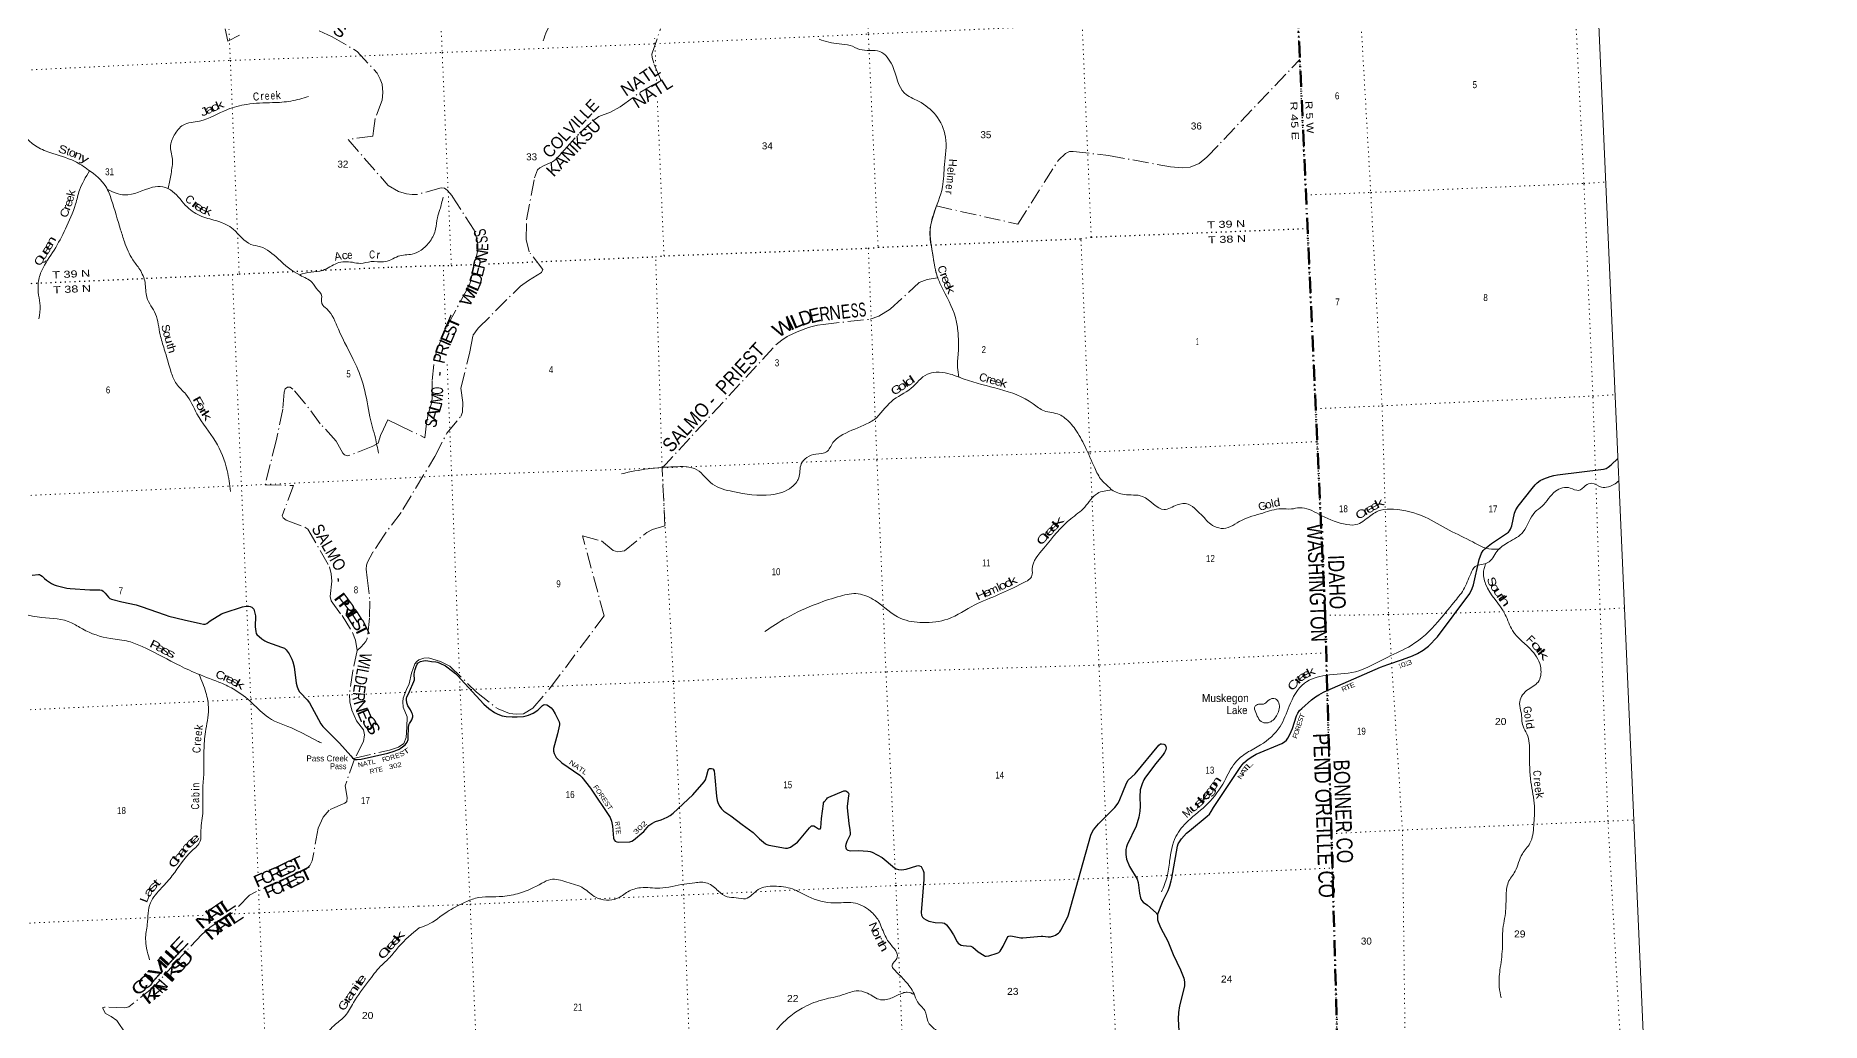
# Model space of a CAD drawing. Header units: feet. Extents: x 727543 to 978287, y 379550 to 572970.
# Drawn here: x 933420 to 978042, y 490295 to 514957 of the extents above; entities that cross this region are included whole.
import ezdxf
from ezdxf.enums import TextEntityAlignment as Align

# ---------------------------------------------------------------- set-up
doc = ezdxf.new("R2010")
doc.units = ezdxf.units.FT
doc.header["$LTSCALE"] = 80
for name, pattern in [('DASH_DOUBLE_DOT', [9.2, 5, -1.2, 0.3, -1.2, 0.3, -1.2]), ('DOT_DASHED', [7.7, 5, -1.2, 0.3, -1.2]), ('DOTTED', [1.5, 0.3, -1.2])]:
    doc.linetypes.add(name, pattern=pattern)
for name, color, linetype, lineweight in [('10', 7, 'DASH_DOUBLE_DOT', 70), ('29', 7, 'Continuous', 25), ('39', 7, 'Continuous', 13), ('4', 7, 'Continuous', 13), ('44', 7, 'DOT_DASHED', 13), ('6', 7, 'DOTTED', 25), ('7', 7, 'DOTTED', 13)]:
    doc.layers.add(name, color=color, linetype=linetype, lineweight=lineweight)
for name, color, linetype in [('12', 7, 'Continuous'), ('30', 7, 'Continuous'), ('41', 7, 'Continuous'), ('43', 7, 'Continuous')]:
    doc.layers.add(name, color=color, linetype=linetype)

msp = doc.modelspace()

# ---------------------------------------------------------------- linework, layer by layer
at = {"layer": '10'}
msp.add_lwpolyline([(964451.09, 526603.76), (964454.26, 526576.86), (965643.63, 500441.07), (966212.63, 480581.29)], dxfattribs=at)
at = {"layer": '29'}
for points in [[(961451.83, 492979.13), (961592.93, 493337.08), (961719.53, 493592.37), (961746.69, 493659.98), (961762.14, 493709.29), (961797.44, 493834.13), (961809.03, 493897.75), (961953.83, 494694.25), (961972.72, 494758.52), (961999.5, 494809.68), (962056.75, 494885.22), (962179.66, 495024.03), (962250.48, 495084.33), (962694.33, 495444.56), (962751.78, 495500.24), (962790.73, 495561.13), (962854.71, 495664.44), (963519.05, 496668.59), (963569.78, 496735.22), (963611.17, 496779.06), (963722.8, 496870.17), (963835.15, 496945.92), (963881.4, 496973.93), (963919.86, 496994.48), (964560.65, 497267.46), (964628.81, 497305.21), (964679.94, 497350.28), (964711.59, 497394.12), (964763.06, 497486.07), (964825.05, 497640.77), (964925.83, 497953.14), (964960.11, 498019.55), (965006.17, 498085.9), (965060.03, 498141.52), (965305.79, 498355.11), (965405.44, 498429.36), (965483.34, 498480.51), (965600.2, 498546.28), (965696.41, 498591.41), (967023.94, 499171.59), (967207.01, 499239.28), (967572.6, 499362.32), (967827.82, 499453.63), (967950.92, 499510.97), (968093.18, 499596.14), (968222.11, 499699.37), (968448.77, 499932.36), (969257.47, 501015.91), (969317.77, 501141.68), (969346.98, 501234.25), (969495.24, 501863.17), (969551.49, 502023.46), (969592.88, 502090.45), (969631.3, 502128.55), (969801.54, 502263.81), (970224.46, 502548.15), (970252.64, 502580.06), (970276.99, 502619.03), (970308.69, 502703.85), (970375.6, 503020.83), (970406.02, 503101.34), (970464.9, 503199.04), (970815.91, 503642.2), (970888.05, 503733.44), (970941.62, 503783.38), (971019.52, 503836.97), (971107.09, 503882.14), (971262.98, 503939.27), (971360.36, 503962.41), (971447.13, 503980.46), (972595.53, 504125.19), (972662.85, 504141.44), (972716.41, 504173.11), (972794.31, 504229.13), (972957.83, 504389.18)], [(933329.98, 501476.09), (933488.2, 501488.69), (933515.2, 501486.23), (933539.53, 501476.16), (933583.93, 501449.39), (933641.21, 501391.43), (933690.7, 501346.23), (933816.95, 501263.22), (933882.17, 501233.25), (933933.71, 501213.6), (934196.36, 501147.28), (934278.76, 501136.03), (934769.55, 501102.68), (935024.8, 501105.53), (935074.03, 501096.35), (935108.26, 501071.14), (935159.12, 501025.08), (935235.9, 500921.31), (935274.56, 500892.52), (935314.45, 500874.65), (935571.7, 500807.32), (935933.03, 500730.64), (936056.98, 500690.43), (936653.08, 500478.45), (936744.28, 500449.73), (937126.69, 500359.78), (937534.67, 500260.6), (937610.76, 500248.32), (937658.38, 500251.43), (937694.22, 500267.97), (937780.4, 500334.76)], [(937780.4, 500334.76), (938062.69, 500502.9), (938128.69, 500533.24), (938587.71, 500678.15), (938676.64, 500693.98), (938744.81, 500697.8), (938779.17, 500692.89), (938820.9, 500675.69), (938847.42, 500650.23), (938872.45, 500619.2), (938912.71, 500453.25), (938908.14, 500178.99), (938917.86, 500064.11), (938932.59, 500012.53), (938948.94, 499991.14), (939067.59, 499877.44), (939143.97, 499829.42), (939214.87, 499793.93), (939564.37, 499676.45), (939638.3, 499644.1), (939680.03, 499604.8), (939749.76, 499502.26), (939822.4, 499373.92), (939844.49, 499307.61), (939879.82, 499180.83), (939928.32, 498771.6), (939951.28, 498683.74), (939970.91, 498637.07), (940007.73, 498560.93), (940033.45, 498529.82), (940204.82, 498353.07), (940258.11, 498278.47), (940546.06, 497753.67), (940598.07, 497686.54), (941010.14, 497271.88), (941298.87, 496954.61), (941340.59, 496905.48), (941372.51, 496880.92), (941404.42, 496863.73), (941453.51, 496863.73), (941556.6, 496873.55), (942221.81, 497025.84), (942381.67, 497072.53), (942465.12, 497104.46), (942509.31, 497124.11), (942528.64, 497136.36), (942590.01, 497178.12), (942651.37, 497232.15), (942700.47, 497296.01), (942725.79, 497360.6), (942729.92, 497418.82), (942737.29, 497659.53), (942744.65, 497728.3), (942760.01, 497767), (942796.2, 497811.89)], [(942763.98, 498567.16), (942873.42, 498814.16), (942883.76, 498854.36), (942878.62, 498999.21), (942882.01, 499051.18), (942900.42, 499112.59), (942925.55, 499191.11), (942950.74, 499250.13), (942965.47, 499269.78), (942981.43, 499282.06), (943039.11, 499312.77), (943107.84, 499333.64), (943172.17, 499336.97), (943219.53, 499333.64), (943310.45, 499317.05)], [(943310.45, 499317.05), (943422.66, 499304.17), (943459.48, 499295.57), (943517.16, 499273.47), (943657.08, 499204.7), (943695.61, 499180.8), (943911.15, 499010.65), (943951.03, 498973.82), (944617.95, 498249.26), (944745.13, 498141.16), (944885.04, 498038), (944968.93, 497995.43), (945076.51, 497959.4), (945177.15, 497937.3), (945324.43, 497929.93), (945454.53, 497932.38), (945606.72, 497939.75), (945679.13, 497952.04), (945736.82, 497971.68), (945849.74, 498025.72), (945965.11, 498099.41), (946038.48, 498161.95), (946086.14, 498216.83), (946112.39, 498234.5), (946146.76, 498236.95), (946189.71, 498227.13), (946235.82, 498204.46), (946298.95, 498155.9), (946345.59, 498104.32), (946402.78, 498005.55), (946499, 497802.21), (946511.27, 497760.45), (946509.12, 497728.91), (946457.76, 497504.05)], [(942783.69, 498105.13), (942721.33, 498207.25), (942694.33, 498283.39), (942682.06, 498357.07), (942685.02, 498390.45), (942694.33, 498430.76), (942759.52, 498558.43)], [(942796.2, 497811.89), (942823.1, 497859.89), (942837.83, 497904.1), (942842.74, 497929.89), (942841.05, 497965.3), (942835.38, 498001.12), (942823.1, 498033.06), (942783.69, 498105.13)], [(946457.76, 497504.05), (946457.76, 497504.05), (946362.8, 497142.84), (946360.31, 497075.17), (946375.04, 497016.22), (946411.86, 496944.99), (946430.29, 496918.6), (946567.95, 496782.66), (947014.49, 496473.4), (947069.27, 496421.77), (947280.39, 496144.53), (947771.75, 495414.28), (947811.04, 495318.98), (947830.9, 495195.65), (947859.86, 494894.83), (947874.86, 494852.3), (947901.86, 494825.28), (947941.14, 494808.09), (947991.41, 494800.9), (948263.08, 494806.97), (948316.71, 494820.37), (948360.89, 494847.39), (948618.87, 495067.36), (948743.82, 495213.37), (948816.5, 495267.1), (948908.29, 495311.61), (949053.66, 495360.07), (949202.85, 495427.06), (949274.04, 495466.36), (949349.92, 495520.6), (949843.07, 495977.59), (950123.15, 496302.56), (950154.04, 496355.5), (950186.93, 496438.91), (950227.5, 496596.21), (950242.41, 496625.68), (950262.05, 496635.51), (950312.02, 496638.91), (950338.14, 496633.05), (950352.87, 496620.77), (950373.37, 496579.62), (950391.46, 496417.3), (950430.58, 495951.73), (950449.83, 495842.15), (950476.83, 495763.55), (950516.11, 495689.87), (950555.07, 495633.71), (950614.3, 495576.88), (950787.65, 495452.33), (951071.39, 495243.55)], [(960674.74, 496273.26), (960722.74, 496349.38), (960892.89, 496506.32), (961484.14, 497220.36), (961531.55, 497253.27), (961557.33, 497258.18), (961613.85, 497245.25), (961644.47, 497228.7), (961665.34, 497189.41), (961673.93, 497155.02), (961659.2, 497108.35), (961626.06, 497042.04), (961579.33, 496965.31), (961404.5, 496752.64), (961135.85, 496400.05), (961110.57, 496356.75), (961068.84, 496256.04), (961022.21, 496103.76), (961008.09, 495927.81), (961019.75, 495698.48), (961011.6, 495571.24), (960986.61, 495423.38), (960921.07, 495201.72), (960696.96, 494733.18), (960678.55, 494679.15), (960664.14, 494611.91), (960658.91, 494492.47), (960677.97, 494372.78), (960757.63, 494187.46), (960944.89, 493871.05), (960970.69, 493789.4), (961001.79, 493526.98), (961025.89, 493409.28), (961052.72, 493352.27), (961097.08, 493301.21), (961200.13, 493222.88), (961417.13, 493030.61), (961431.03, 493016.9), (961441.96, 492999.1), (961452.34, 492975.49), (961455.06, 492955.99), (961452.94, 492872.58), (961454.23, 492859.09), (961466.43, 492807.43), (961540.68, 492650.05), (961711.79, 492326.4), (961849.14, 491992.92), (962025.53, 491603.02), (962114.55, 491402.56), (962126.83, 491305.97), (962124.37, 491201.15), (962005.22, 490709.09), (961979.54, 490542.89), (961968.87, 490384.71), (962013.53, 489602.99)], [(956354.92, 492481.72), (956449.73, 492302.75), (956473.05, 492273.28), (956502.1, 492246.73), (956544.23, 492226.62), (956594.56, 492214.33), (956681.31, 492207.69), (956790.93, 492194.68), (956836.2, 492171.41), (956974.98, 492053.67), (957118.63, 491961.34), (957143.18, 491949.06), (957173.64, 491947.11), (957238.91, 491956.43), (957447.56, 492020.29), (957489.16, 492044.15), (957518.75, 492074.33), (957594.43, 492196.76), (957697.94, 492410.83), (957722.49, 492437.85), (957737.14, 492448.07), (957786.31, 492455.04), (958041.6, 492408.38), (958085.63, 492407.76), (958545.42, 492450.14), (958585.17, 492449.88), (958720.32, 492430.49), (958750.39, 492430.49), (958779.36, 492433.78), (958865.14, 492459.96), (958906.26, 492477.16), (958938.78, 492494.35), (958978.06, 492523.82), (959010.59, 492558.22), (959039.26, 492596.46), (959214.16, 492930.06), (959232.74, 492981.91), (959790.2, 494971.54), (959819.41, 495047.59), (959853.77, 495106.54), (959977.73, 495253.4), (960223.61, 495495.97), (960383.99, 495666.56), (960467.45, 495769.72), (960509.64, 495863.57), (960585, 496050.91), (960674.74, 496273.26)], [(951071.39, 495243.55), (951347.91, 495040.08), (951504.84, 494880.96), (951653.96, 494757.71), (951690.68, 494736.85), (951743.45, 494719.66), (952160.75, 494650.89), (952203.71, 494650.88), (952235.1, 494656.95), (952279.81, 494675.45), (952453.69, 494799.33), (952510.55, 494854.75), (952754.49, 495153.6), (952783.02, 495181.43), (952810.64, 495202.31), (952833.96, 495209.68), (952852.37, 495209.68), (952868.75, 495205.9), (952908.32, 495179.74), (952978.79, 495134.76), (952997.4, 495129.96), (953016.84, 495129.85), (953027.88, 495134.76), (953035.25, 495142.13), (953040.32, 495158.4), (953058.94, 495393.17), (953103.45, 495756.27), (953110.73, 495783.21), (953122.39, 495804.08), (953188.66, 495885.13), (953205.24, 495902.33), (953236.36, 495920.39), (953615.31, 496079.19), (953637.26, 496085.32), (953653.22, 496085.32), (953680.22, 496075.5), (953723.89, 496042.51), (953735.45, 496025.15), (953737.9, 496007.95), (953732.28, 495954.27), (953695.56, 495697.25), (953696.45, 495660.15), (953742.23, 495263.46), (953768.16, 495105.58), (953776.57, 495026.7), (953772.41, 494978.82), (953690.03, 494811.27), (953663.65, 494739.33), (953656.29, 494695.11), (953661.31, 494658.62), (953675.92, 494628.8), (953698.02, 494609.15), (953717.65, 494596.87), (953773.79, 494583.85), (953982.96, 494590.7), (954215.96, 494577.22), (954270.18, 494567.36), (954326.42, 494547.74), (954573.9, 494413.86), (954882.59, 494159.84), (954926.59, 494132.64), (954978.14, 494117.9), (955059.15, 494110.53), (955110.52, 494113.25), (955169.61, 494122.81), (955436.18, 494208.81), (955472.76, 494216.15), (955508.36, 494206.32), (955543.95, 494186.67), (955565.55, 494159.11), (955600.41, 494090.88), (955611.6, 494042.59), (955616.22, 493867.48), (955544.31, 493039.38), (955552.54, 492973.3), (955577.09, 492926.63), (955616.36, 492887.33), (955672.2, 492856.58), (955739.1, 492825.93), (955898.92, 492793.8), (956076.62, 492784.17), (956131.68, 492771.65), (956179.71, 492735.05), (956263.71, 492627.36), (956354.92, 492481.72)]]:
    msp.add_lwpolyline(points, dxfattribs=at)
at = {"layer": '39'}
for points in [[(941807.23, 520749.28), (942421.39, 520442.26), (942847.69, 520378.35), (943138.6, 520306.33), (943622.29, 520091.04), (944309.94, 519890.99), (945010.51, 519764.44), (945349.47, 519568.99), (945529.65, 518981.54), (945560.22, 518523.1), (945732.56, 518020.38), (945912.41, 517485.59), (946217.45, 516960.46), (946359.08, 516328.75), (946432.62, 515724.36), (946300.39, 515327.48), (946097.59, 514832.23)], [(929919.45, 515630.65), (930278.24, 515533.61), (930576.21, 515303.93), (930945.76, 515105.79), (931283.02, 514766.49), (931487.86, 514488.09), (931749, 513898.32), (932089.85, 513431.59), (932433.24, 513137.11), (932846.78, 512768.82), (933414.88, 512204.93), (933772.98, 512036.66), (934392.79, 511817.31), (934740.89, 511599.99), (935172.66, 511185.94), (935315.26, 510848.05), (935542.62, 510104.89), (935636.91, 509805.35), (935845.19, 509357), (936020.11, 509113.71), (936152.06, 508787.5), (936198.71, 508419), (936413.92, 507997.28), (936529.79, 507484.05), (936632.82, 507124.14), (936808.9, 506532.6), (936936.78, 506252.78), (937173.19, 505994.02), (937450.1, 505506.21), (937910.27, 504815.99), (938203.94, 504085.92), (938291.85, 503563.33)], [(952996.69, 514868.46), (953494.25, 514751.02), (953771.41, 514714.85), (954008.89, 514614.1), (954513.78, 514559.79), (954827.23, 514209.25), (955133.6, 513518.08), (955480.82, 513318.95), (955913.76, 512969.72), (956156.93, 512423.59), (956128.94, 511733.63), (956080.75, 511178.47), (955852.5, 510481.53), (955767.14, 509987.5), (955835.55, 509498.35), (955935.91, 508979.46), (956049.37, 508701.75), (956404.54, 507915.54), (956463.81, 507586), (956473.14, 507013.17), (956456.2, 506666.03), (956490.98, 506419.45)], [(936727.1, 511137.9), (936796.46, 511459.02), (936822.65, 511646.5), (936841.2, 511823.51), (936789.19, 512175.57), (936883.67, 512469.38), (937107.57, 512724.42), (937512.75, 512821.52), (938211.44, 513111.97), (938692.26, 513240.79), (939341.04, 513283.98), (939797.45, 513322.61), (940236.22, 513439.43)], [(934764.05, 511578.42), (934515.73, 511097.84), (934415.74, 510745.05), (934161.26, 510126.16), (933880.43, 509599.23), (933572.42, 509091.35), (933484.54, 508785.68), (933492.46, 508468.1), (933532.27, 508208.65), (933500, 507883.19)], [(935218.93, 511108.69), (935640.03, 510975.98), (936339.04, 511167.21), (936597.82, 511182.83), (936840.13, 511066.09), (937203.98, 510675.32), (937571.18, 510438.6), (937973.76, 510318.9), (938355.54, 510119.29), (938799.95, 509740.22), (939033.61, 509681.82), (939478.69, 509379.73), (940025.87, 508968.81), (940323.45, 508793.79), (940471.95, 508597.92), (940555.66, 508492.31), (940571.89, 508262.18), (940693.35, 508127.88), (940983.21, 507622.42), (941408.82, 506750.42), (941622.71, 506174.74), (941771.26, 505426.04), (941907.89, 504901.58), (941983.49, 504520.2)], [(942297.58, 509351.48), (942480.26, 509443.75), (942828.27, 509499.88), (943048.92, 509594.86), (943275.76, 509823.81), (943414.43, 510121.72), (943458.52, 510405.27), (943520.27, 510610.6), (943599.49, 510924.08)], [(940006.15, 508982.75), (940298.15, 509045.79), (940594.12, 509091.42), (940951.14, 509269.39), (941335.26, 509292.64), (941537.14, 509265.22), (941802.76, 509309.49), (942111.16, 509303.03), (942297.58, 509351.48)], [(922747.5, 506618.72), (923016.19, 506363.42), (923559.95, 505616.19), (923717.4, 505309.34), (923930.01, 504992.81), (924034.8, 504776.77), (924151.32, 504524.79), (924371.06, 504184.28), (924680.79, 503687.82), (924823.03, 503358.02), (924986.2, 503197.23), (925198.73, 503020.43), (925343.86, 502717.08), (925594.99, 502400.25), (925993.3, 502055.57), (926238.21, 502017.92), (926418.58, 501926.76), (926645.01, 501894.36), (927032.06, 501850.91), (927752.67, 501644.18), (928083.49, 501496.96), (928668.83, 501415.81), (929498.78, 501211.93), (930088.52, 501122.87), (930947.31, 501092.42), (931693.54, 500994.16), (932200.92, 500796.11), (932678.92, 500621.05), (933571.67, 500417.96), (934313.43, 500283.05), (934587.87, 500127.24), (935287.56, 499889.19), (935742.89, 499814.37), (936081, 499685.71), (936899.89, 499272.76), (937384.52, 499039.27), (937997.13, 498799.36), (938355.31, 498629.07), (938831.12, 498273.68), (939234.1, 497915.03), (939891.78, 497618.41), (940460.09, 497325.88), (940559.51, 497277.68)], [(948059.24, 504008.25), (948724.37, 504131.29), (949372.53, 504180.64), (949943.2, 504104.97), (950331.92, 503747.68), (950842.66, 503561.97), (951794.46, 503481.13), (952310.76, 503670.41), (952486.87, 503901.13), (952550.23, 504252.38), (952916.04, 504499.72), (953185.1, 504554.34), (953342.92, 504786.27), (953522.18, 504946.24), (954115.76, 505220.01), (954378.74, 505365.5), (954802.45, 505813.95), (955296.18, 506146.04), (955704.08, 506494.52), (955918.72, 506542.64), (956217.85, 506513.53), (956621.19, 506373.64), (957503.54, 506123.58), (958346.55, 505756.3), (958619.9, 505578.16), (958998.75, 505487.81), (959138.37, 505400.9), (959395.92, 505122.79), (959642.13, 504690.23), (959884.75, 504156.23), (960060.66, 503846.11), (960255.34, 503660.39), (960308.59, 503602.01)], [(972982.01, 503826.51), (972720.86, 503677.07), (972546.7, 503675.33), (972303.42, 503769.74), (972150.07, 503710.19), (971977.09, 503591.02), (971769.8, 503650.59), (971400.64, 503569.19), (971064.76, 503195.58), (970885.05, 503045.72), (970592.91, 502554.56), (970227.64, 502295.09), (969933.98, 502065.17), (969709.4, 501785.68), (969395.64, 501688.54), (969280.14, 501507.13), (969101.31, 501110.18), (968856.38, 500787.24), (968460.49, 500305.6), (967793.85, 499716.61), (967207.14, 499424.91), (966402.93, 499058.64), (965655.38, 498966.34), (965123.17, 498770.27), (964743.65, 498194.16), (964514.91, 497689.64), (964030.9, 497230.38), (963689.12, 497034.76), (963392.41, 496782.42), (963127.05, 496326.89), (962712.62, 495761.37), (962217.33, 495327.94), (961914.53, 494939.61), (961755.64, 494322.76), (961694.18, 493929.06), (961552.87, 493554.05)], [(960308.59, 503602.01), (959951.83, 503515.1), (959634.83, 503172.72), (959289.19, 502881.72), (958610.66, 502150.39), (958324.28, 501621), (958317.25, 501460.66), (958096.42, 501278.57), (957483.44, 500985.7), (956885.09, 500727.92), (956215.99, 500375.81), (955589.85, 500286.94), (955040.25, 500389.88), (954398.4, 500835.07), (953973.4, 501006.4), (953528.16, 500949.95), (952945.13, 500757.68), (952186.7, 500409.66), (951639, 500060.98)], [(970014.43, 502128.19), (969734.7, 502127.12), (969333.86, 502301.56), (968745.28, 502597.21), (968141.2, 502922.56), (967352.27, 503122.11), (967033.25, 503097.67), (966752.61, 502939.22), (966411.19, 502735.51), (966104.42, 502754.15), (965483.72, 502997.73), (965004.49, 503158.52), (964799.23, 503127.03), (964541.72, 503131.67), (964086.51, 503026.16), (963551.83, 502840.11), (963104.81, 502641.79), (962865.44, 502693.84), (962584.8, 502944.57), (962421.62, 503105.37), (962218.73, 503248.19), (961944, 503229.78), (961618.92, 503113.91), (961077.52, 503442.06), (960619.69, 503486.33), (960308.59, 503602.01)], [(970044.64, 490904.9), (969993.87, 491180.13), (970011.61, 491600.23), (970070.99, 492131.58), (970079.73, 492571.54), (970154.16, 493083.31), (970164.4, 493444.33), (970219.85, 493791.17), (970389.75, 494070.23), (970570.91, 494505.77), (970761.75, 494769.57), (970855.15, 495219.4), (970874.5, 495694.26), (970786.98, 496293.97), (970750.12, 497029.64), (970682.25, 497506.67), (970588.77, 497694.9), (970540.82, 498043.19), (970500.57, 498264.2), (970678.69, 498586.16), (970964.89, 498801.57), (971032.65, 499144.92), (970816.95, 499574.8), (970323.96, 500089.46), (970144.26, 500484.49), (969652.14, 501252.39), (969603.25, 501576.32), (969630.46, 501693.01), (969655.35, 501754.3)], [(937503.06, 498986.39), (937671.99, 498541.81), (937737.05, 498123.51), (937662.78, 497555.19), (937624.52, 497089.74), (937621.14, 496522.57), (937594.19, 496122.43), (937592.5, 495516.86), (937547.04, 495030.84), (937531.85, 494823.6), (937325.54, 494583.52), (936834.01, 493962.12), (936573.63, 493660.9), (936286.3, 493281.51), (936208.76, 492741.4), (936166.04, 492377.01), (936192.29, 492149.35), (936263.88, 491858.91)], [(963975.79, 498245.6), (963890.58, 498196.38), (963907.72, 498039.15), (964109.6, 497782.86), (964254.91, 497795.46), (964444.86, 497988.32), (964486.57, 498279.85), (964402.93, 498383.46), (964218.62, 498336.7), (964103.02, 498248.46), (964032.07, 498249.32), (963975.45, 498246.78)], [(943007.23, 492659.24), (943207.17, 492732.57), (943701.26, 493056.57), (944118.71, 493281.92), (944407.48, 493394.14), (945092.22, 493441.08), (945509.91, 493524.65), (946068.27, 493770.51), (946288.84, 493867.51), (946690.96, 493800.48), (947113.31, 493643.21), (947417.04, 493419.85), (947681.49, 493350.7), (947941.24, 493386.66), (948219.22, 493559.17), (948536.94, 493658.5), (949013.46, 493649.51), (949628.95, 493750.06), (949888.79, 493784), (950207.33, 493774), (950477.36, 493579.5), (950696.7, 493431.35), (950924.61, 493409.17), (951158.67, 493385.24), (951476.77, 493612.21), (951876.17, 493696.99), (952329.02, 493628.19), (952720.28, 493441.16), (953373.87, 493278.06), (953845.71, 493283.04), (954280.52, 493073.66), (954485.45, 492839.79)], [(943010.3, 492662.1), (942489.09, 492177.76), (942267.57, 491914.73), (942038.03, 491695.88), (941736.36, 491319.91), (941358.51, 490786.62), (941156.03, 490459.63), (940911.97, 490248.24), (940612.47, 489914.89), (940162.18, 489323.68), (940025.35, 488932.8), (939841.06, 488331.22), (939607.53, 487697.06), (939380.01, 487156.32), (939193.09, 486844.2)], [(954485.45, 492839.79), (954633.51, 492491.68), (954710.27, 492341.45), (954879.84, 492128.26), (954951.8, 491922.86), (954820.18, 491694.13), (954895.91, 491586.12), (955150.62, 491326.12), (955369.45, 491007.79), (955457.5, 490805.13), (955637.45, 490586.34), (955716.16, 490320.46), (955901.63, 490114.07), (956062.46, 490005.83), (956268.77, 489877.35), (956447.51, 489549.12), (956596.74, 489201.33), (956713.69, 488941.23), (956876.88, 488689.27), (956968.3, 488547.53), (957118.66, 488446.92), (957540.62, 488162.02), (957715.95, 487819.46), (957764.66, 487499.57), (957874.67, 487395.12), (957954.95, 487230.6), (957960.06, 486979.65), (958052.5, 486860.24), (958113.16, 486862.96), (958179.09, 486793), (958233.97, 486698.23), (958618.78, 486383.3), (958746.04, 486255.33), (958866.93, 486179.73), (958919.49, 486144.88)], [(950259.59, 487739.98), (950550.02, 487951.53), (950936.89, 488317.31), (951016.51, 488667.26), (951088.35, 489055.35), (951349.29, 489291.91), (951604.07, 489621.37), (951825.68, 489967.57), (952291.98, 490460.47), (952620.73, 490675.77), (953122.7, 490868.45), (953573.68, 490977.82), (953919.7, 491078.43), (954203.73, 491024.34), (954531.23, 490858.76), (954824.73, 490910.42), (955088.97, 491027.61), (955199.46, 491048.78), (955378.64, 490987.05)]]:
    msp.add_spline(points, degree=3, dxfattribs=at)
at = {"layer": '4'}
msp.add_lwpolyline([(969937.84, 572954.67), (978041.59, 388968.11), (947496.78, 387643.8), (916945.33, 386361.5), (886396.97, 385118.33), (855846.95, 383920.08), (825295.31, 382766.75), (794742.09, 381652.54), (764187.38, 380580.36), (733631.22, 379550.22), (727552.54, 563611.91)], dxfattribs=at)
msp.add_lwpolyline([(969937.84, 572954.67), (978041.59, 388968.11), (947496.78, 387643.8), (916945.33, 386361.5), (886396.97, 385118.33), (855846.95, 383920.08), (825295.31, 382766.75), (794742.09, 381652.54), (764187.38, 380580.36), (733631.22, 379550.22), (727552.54, 563611.91)], dxfattribs=at)
at = {"layer": '44'}
for points in [[(938155.37, 515125.81), (938222.72, 514818.78), (938508.71, 514966.93)], [(940505.14, 515081.34), (940830.06, 514927.19), (941449.92, 514565.14), (941954.45, 514022.56), (942028.18, 513874.48), (942075.1, 513742.17), (942092.98, 513540), (942075.77, 513343.45), (941903.48, 512888.41), (941864.14, 512578.47), (941841.4, 512448.53), (941228.19, 512365.82), (942224.34, 511214.64)], [(942594.55, 503115.28), (943394.78, 504438.57), (943694.05, 505021.79), (944045.44, 505438.56), (944086.26, 505547.27), (944097.83, 505786.59), (944044.19, 506148.77), (944272.3, 507056.84), (944347.12, 507465.07), (944474.89, 507642.83), (945534.06, 508697.55), (945733.57, 508839.4), (946059.47, 509037.39), (946095.08, 509114.3), (945747.84, 509556.68), (945675.6, 509859.04), (945686.6, 510354), (945886.39, 511407.45), (945962.31, 511608.27), (946014.06, 511655.99), (946127.38, 511714.71), (946333.79, 511805.36), (946422.69, 511870.8), (946634.7, 512107.85), (947010.31, 512518.85), (947367.58, 512848.21), (947367.58, 512848.21), (947489.34, 512933.51), (947781.32, 513044.65), (948027.1, 513175.71), (948517.48, 513541.2), (948830.51, 513723.08), (949033.8, 513819.61), (949031.84, 513869.04), (948865.05, 514271.13), (948823.99, 514413.28), (948818.42, 514498.08), (949031.38, 515130.38)], [(942755.95, 498755.27), (942812.02, 499023.96), (942891.14, 499256.26), (942942.82, 499315.86), (942996.1, 499355.14), (943122.27, 499400.03), (943236.7, 499403.25), (943531.62, 499315.86), (943770.6, 499200.47), (944435.75, 498545.23), (944974.54, 498127.17), (945255.96, 498011.28), (945424.19, 497994.45), (945608.61, 498002.39), (945839.16, 498145.95), (946287.88, 498666.44), (947623.62, 500454.82), (947086.62, 502451.46), (947557.63, 502327.01), (947847, 502091.5), (947964.44, 502056.88), (948131.22, 502079.31), (948692.13, 502541.9), (948833.62, 502612.38), (949143.75, 502708.71), (949073.57, 504145.86), (951915.92, 507227.25), (952062.32, 507348.14), (952201.02, 507437.93), (952356.72, 507516.47), (952488.74, 507569.46), (952729.63, 507659.56), (952823.46, 507684.81), (952959.55, 507718.47), (953099.2, 507741.83), (954270.66, 507871.43), (954488.93, 507948.54), (954771.92, 508122.54), (955499.57, 508784.26), (955696.38, 508861.62), (955958.83, 508901.01), (955892.09, 509171.89), (955840.97, 509471.49), (955789.84, 509785.7), (955771.81, 509963.59), (955775.23, 510152.29), (955809.32, 510308.18), (955926.17, 510700.34), (957964.96, 510247.75), (958978.55, 511849.68), (959157.29, 512010.98), (959258.23, 512061.48), (959346.05, 512065.9), (960233.09, 511962.06), (961778.06, 511679.9), (962081.68, 511651.88), (962271.67, 511666.98), (962496.64, 511758.49), (962690.35, 511919.22), (965010.14, 514361.73)], [(942479.77, 505228.17), (943142.99, 504906.71), (943181.92, 505262.44), (943229.51, 505493.66), (943315.73, 505798.67), (943330.44, 505920.1), (943324.61, 506338.58), (943391.28, 506896.62), (943442.59, 507087.19), (943495.86, 507219.05), (943724.42, 507745.87), (944195.41, 508602.18), (944273.01, 508781.86), (944466.35, 509596.01), (944468.76, 509738.41), (944454.74, 509847.83), (944373.97, 510092.11), (943827.05, 510952.83), (943704.72, 511096.29), (943631.83, 511149.59), (943552.79, 511156.66), (942940.25, 510986.22), (942824.33, 510984.07), (942686.95, 511003.7), (942484.93, 511060.88), (942224.34, 511214.64)], [(942479.77, 505228.17), (942218.78, 505357), (942046.96, 504986.57), (941981.34, 504774.09), (941845.71, 504693.31), (941222.98, 504453.08), (941136.23, 504478.29), (941091.2, 504519.49), (940925.29, 504821.95), (940532.02, 505258.92), (940143.5, 505774.64), (939846.74, 506121.41), (939780.37, 506167.77), (939709.6, 506171.46), (939657.58, 506133.64), (939626.18, 506046.77), (939595.6, 505624.46), (939429.41, 504833.38), (939153.31, 503733.13), (939859.43, 503715.42), (939580.92, 502959.43), (939606.42, 502908.29), (939682.38, 502847.31), (940145.35, 502676.2), (940223.82, 502624.63), (940761.46, 501678.79), (940805.39, 501508.92), (940820.79, 501323.06), (940779.82, 500935.53), (940799.29, 500828.67), (941074.77, 500460.77), (941338.46, 500037.96), (941410.85, 499846.75), (941453.98, 499592.2)], [(942551.39, 503040.41), (942126.58, 502474.92), (941848.51, 502043.18), (941707.73, 501797.03), (941685.42, 501720.53), (941682.01, 501621.55), (941704.13, 501404.16), (941772.94, 500823.31), (941758.71, 500395.71), (941705.45, 499889.79), (941666.67, 499812.62), (941557.03, 499681.54), (941453.98, 499592.2)], [(941453.98, 499592.2), (941348.51, 499081.84), (941258.5, 498491.64), (941272.71, 498304.03), (941323.38, 498099.92), (941437.39, 497833.32), (941608.3, 497603.58), (941634.27, 497484.89), (941608.43, 497313.59), (941397.88, 496899.47)], [(941397.88, 496899.47), (942264.35, 497100.22), (942487.02, 497174.3), (942616.2, 497263.49), (942674.62, 497416.63), (942695.09, 497672.61), (942700.81, 497933.99), (942602.15, 498171.1), (942592.76, 498307.44), (942604.56, 498400.79), (942682.08, 498617.85), (942755.95, 498755.27)], [(941397.88, 496899.47), (941151.21, 496206.98), (941199.69, 495917.21), (941193.87, 495816.25), (941141.38, 495771.51), (940749.51, 495600.37), (940602.45, 495419.96), (940480.5, 495144.89), (940329.24, 494334.36), (940269.87, 494211.73), (940175.04, 494119.81), (939485.66, 493787.88), (938937.88, 493566.66), (938765.26, 493474.66), (938338.43, 493034.04), (937926.28, 492771.32), (937771.33, 492662.19), (937573.3, 492491.19), (936927.16, 491802.79), (936357.6, 491162.24), (935743.05, 490680.72), (935647.98, 490658.7), (935138.6, 490676.95), (935091.09, 490656.63), (935163.56, 490514.98), (935306.88, 490443.68), (935449.19, 490336.86), (935759.16, 489867.86)]]:
    msp.add_lwpolyline(points, dxfattribs=at)
at = {"layer": '6'}
for points in [[(966212.63, 480581.29), (966129.97, 483444.88), (966100.95, 484339.06), (965975.98, 488822.84), (965952.86, 489688.11), (965825.05, 494134.99), (965801.93, 495011.22), (965666.17, 499542.1), (965642.49, 500470.98), (965445.33, 504815.75), (965406.39, 505634.71), (965201.9, 510137.49), (965162.96, 510975.31), (964959.69, 515455.58), (964927.53, 516176.97), (964710.18, 520783.43), (964680.97, 521518.98), (964476.5, 526114.31), (964451.09, 526603.76)], [(944737.97, 509255.23), (948913.45, 509432.73), (949121.18, 509454.21), (954226.42, 509644.88), (954470.54, 509668), (959540.23, 509883.41), (959797.79, 509923.33), (965201.83, 510138.9)], [(911928.35, 507869.33), (915775.86, 508012.1), (921066.17, 508248.65), (926418.87, 508449.5), (931751.22, 508698.05), (938334.53, 508986.34), (938506.14, 509002.11), (942306.58, 509174.06)], [(942306.58, 509174.06), (943602.69, 509216.62), (943805.34, 509215.59), (944419.13, 509241.68)]]:
    msp.add_lwpolyline(points, dxfattribs=at)
at = {"layer": '7'}
for p, q in [((949121.18, 509454.21), (948953.62, 513345.41)), ((943602.69, 509216.62), (943669.62, 507557.79))]:
    msp.add_line(p, q, dxfattribs=at)
for points in [[(966081.6, 526670.41), (966244.76, 521598.75), (966484.77, 516255.05), (966782.56, 511036.98), (967064.93, 505704.04), (967226.63, 500487.22), (967574.21, 495100.48), (967641.34, 489778.13), (968030.78, 484452.02), (968262.07, 480670.93)], [(953758.4, 526134.37), (953772, 525606.65), (954005.69, 520320.14), (954226.86, 514996.6), (954470.54, 509668)], [(959797.79, 509923.33), (959571.28, 515230.42), (959335.5, 520563.43), (959105.49, 525858.22), (959087.02, 526365.31)], [(937825, 525451.5), (937803.66, 524982.88), (938057.68, 519680.47), (938282.97, 514340.33), (938506.14, 509002.11)], [(943135.12, 525006.16), (943344.63, 519865.89), (943578.2, 514536.83), (943805.34, 509215.59)], [(973589.13, 480904.83), (973278.54, 484717.96), (973011.28, 489984.74), (972710.45, 495322.93), (972514.9, 500617.24), (972333.9, 505948.66), (972111.07, 511264.02), (971847.76, 516518.82), (971845.27, 516573.37)], [(942080.56, 514471.13), (943578.2, 514536.83), (948892.92, 514755.14), (954226.86, 514996.6), (959571.28, 515230.42), (964959.54, 515458.93)], [(948937.49, 513720.01), (948892.92, 514755.14), (948884.89, 514939.86)], [(911708.21, 513200.69), (915512.32, 513346.48), (920841.78, 513568.58), (926171.15, 513792.7), (931516.62, 514019.56), (938282.97, 514340.33), (942080.56, 514471.13)], [(965162.99, 510974.71), (966782.56, 511036.98), (972111.07, 511264.02), (972653.47, 511299.3)], [(954226.42, 509644.88), (954442.55, 504343.4), (954666.14, 499056.43), (954916.51, 493713.95), (955137.46, 488349.89), (955369.73, 483004.57), (955516.2, 480116.53)], [(960514.65, 487623.5), (960471, 488554.87), (960220.54, 493899.37), (959991.19, 499224.57), (959767.92, 504550.04), (959540.23, 509883.41)], [(950196.07, 479887.3), (950067.86, 482770.63), (949818.03, 488100.98), (949612.81, 493475.88), (949358.48, 498816.16), (949072.34, 504175.14), (948913.45, 509432.73)], [(938334.53, 508986.34), (938561.01, 503711.05), (938794.3, 498373.28), (938978.19, 493966.77)], [(943702.62, 506739.78), (943814.46, 503967.61), (944025.29, 498603.09), (944276.39, 493244.44), (944506.81, 487894.98), (944747.08, 482552.04), (944869.75, 479659.08)], [(965406.41, 505634.31), (967064.93, 505704.04), (972333.9, 505948.66), (972887.72, 505981.01)], [(942531.78, 503895.85), (943814.46, 503967.61), (949077.21, 504154.43), (954441.29, 504371.7), (959767.92, 504550.04), (965445.65, 504809.02)], [(912146.35, 502589.54), (915973.66, 502743.63), (921308.06, 502945.69), (926616.84, 503176.99), (931978.41, 503406.6), (938561.01, 503711.05), (942531.78, 503895.85)], [(973122.42, 500652.33), (972523.9, 500617.24), (967226.63, 500487.22), (965642.67, 500467.09)], [(965666.42, 499532.29), (959991.19, 499224.57), (954666.14, 499056.43), (949358.48, 498816.16), (944025.29, 498603.09), (942759.97, 498547.95)], [(912365.96, 497270.64), (916170.62, 497402.21), (921514.6, 497616.86), (926870.45, 497838.11), (932204.05, 498058.36), (938794.3, 498373.28), (942759.97, 498547.95)], [(965801.94, 495011.03), (967574.21, 495100.48), (972710.45, 495322.93), (973355.88, 495351.91)], [(942988.34, 493195.44), (944276.39, 493244.44), (949612.81, 493475.88), (954916.51, 493713.95), (960220.54, 493899.37), (965824.62, 494151.24)], [(938990.04, 493611.51), (939009.02, 493042.79), (939249.09, 487689.13), (939466.9, 482334.48), (939589.82, 479434.33)], [(938260.24, 492999.19), (939007.44, 493032.6), (942988.34, 493195.44)], [(912586.55, 491928.18), (916401.35, 492076.49), (921733.19, 492290.59), (927085.62, 492497.51), (932426.42, 492738.34), (937627.52, 492970.9)]]:
    msp.add_lwpolyline(points, dxfattribs=at)

# ---------------------------------------------------------------- texts
at = {"layer": '10', "width": 0.8}
for s, p in [('WASHINGTON', (965188.22, 502744.19)), ('IDAHO', (965711.42, 501968.42))]:
    msp.add_text(s, height=400, rotation=272.141, dxfattribs=at).set_placement(p)
at = {"layer": '12'}
for s, width, p in [('PEND OREILLE CO', 0.85, (965339.95, 497515.54)), ('BONNER CO', 0.8, (965849.41, 496855.4))]:
    msp.add_text(s, height=400, rotation=272.106, dxfattribs=dict(at, width=width)).set_placement(p)
at = {"layer": '30'}
for s, rotation, width, p in [('1', 19.686, 0.5, (967701.8, 499207.09)), ('3', 19.686, 1.25, (967773.63, 499234.35)), ('1', 18.601, 0.45, (967529.37, 499147.3)), ('0', 18.601, 1.3, (967616.31, 499177.34)), ('R', 23.607, 1.1, (966141.41, 498579.47)), ('T', 23.607, 1.35, (966242.18, 498625.63)), ('E', 23.607, 1.2, (966344.95, 498669.17)), ('T', 68.698, 1.3, (965123.47, 497934.11)), ('E', 72.119, 1.05, (965054.06, 497744.7)), ('S', 72.119, 1.05, (965084.71, 497844.77)), ('T', 33.365, 1.65, (942715.05, 497024.18)), ('F', 68.762, 1.2, (964952.56, 497428.42)), ('NATL', 12.895, 1.1, (941703.67, 496712.37)), ('RTE', 12.895, 1.05, (941943.74, 496538.52)), ('O', 12.895, 0.85, (942229.04, 496832.59)), ('302', 12.895, 1.2, (942419.76, 496650.8)), ('R', 16.281, 0.95, (942355.68, 496867.01)), ('E', 18.938, 1.1, (942481.45, 496907.67)), ('S', 23.973, 1.2, (942597.03, 496955.18)), ('NATL', 325.295, 1.25, (946945.31, 496615.51)), ('T', 50.676, 1.85, (963712.04, 496605.09)), ('L', 44.221, 2.05, (963795.97, 496687.74)), ('FOREST', 303.935, 1.1, (947547.59, 495881.49)), ('N', 56.512, 1.35, (963581.82, 496419.33)), ('A', 55.512, 1.5, (963646.79, 496521.35)), ('302', 43.453, 1.5, (948562.77, 495116.66))]:
    msp.add_text(s, height=120, rotation=rotation, dxfattribs=dict(at, width=width)).set_placement(p, align=Align.CENTER)
for s, rotation, p in [('O', 68.163, (964985.52, 497525.54)), ('R', 72.119, (965021.82, 497634.81)), ('F', 12.895, (942140.56, 496809.71)), ('RTE', 275.499, (947908.43, 495148.46))]:
    msp.add_text(s, height=120, rotation=rotation, dxfattribs=at).set_placement(p, align=Align.CENTER)
at = {"layer": '41'}
for s, rotation, width, p in [('J', 22.278, 1.45, (937664.47, 512970.13)), ('a', 23.732, 1.4, (937795.73, 513028.09)), ('c', 23.732, 1.45, (937926.91, 513085.76)), ('k', 22.683, 1.45, (938054.96, 513139.04)), ('C', 4.018, 0.8, (938933.01, 513337.9)), ('e', 3.599, 0.8, (939210, 513356.36)), ('e', 2.223, 0.75, (939348.85, 513364.34)), ('k', 3.723, 0.95, (939487.26, 513370.95)), ('S', 341.956, 1.25, (934069.92, 512018.23)), ('o', 340.719, 1.15, (934309.54, 511937.24)), ('n', 338.072, 1.35, (934448.55, 511881.1)), ('y', 332.049, 1.5, (934599.47, 511802.66)), ('m', 266.053, 0.85, (956187.89, 511373.37)), ('e', 263.092, 0.9, (956203.73, 511615.37)), ('k', 77.728, 1.15, (934399.22, 511006.52)), ('e', 263.053, 0.9, (956163.64, 511187.49)), ('C', 67.214, 1.15, (934234.08, 510490.08)), ('r', 69.143, 1.35, (934284.61, 510625.56)), ('e', 69.143, 1.2, (934327.4, 510740.92)), ('r', 322.187, 1.95, (937360.11, 510661.36)), ('e', 325.668, 1.6, (937450.45, 510595.56)), ('e', 330.156, 1.5, (937572.01, 510525.8)), ('k', 340.44, 1.35, (937693.98, 510478.23)), ('u', 57.652, 1.7, (933685.95, 509432.71)), ('e', 57.652, 1.55, (933762.62, 509553.76)), ('e', 59.512, 1.5, (933824.85, 509662.48)), ('n', 61.253, 1.55, (933888.42, 509780.13)), ('C', 358.72, 0.75, (941824.45, 509389.03)), ('Q', 58.393, 1.3, (933598.91, 509294.35)), ('c', 11.883, 1.15, (941159.22, 509371.53)), ('e', 4.934, 0.85, (941277.19, 509379.42)), ('r', 290.817, 1.35, (956032.68, 508943.55)), ('e', 293.631, 1.3, (956076.28, 508827.05)), ('e', 293.631, 1.3, (956129.31, 508693.68)), ('k', 294.208, 1.5, (956185.41, 508569.86)), ('S', 281.901, 1.1, (936576.9, 507623.92)), ('o', 285.898, 1.1, (936617.04, 507469.77)), ('u', 285.898, 1.25, (936656.52, 507331.18)), ('h', 286.399, 1.2, (936728.34, 507087.31)), ('d', 33.946, 1.8, (955309.21, 506244.86)), ('G', 32.886, 1.3, (954981.61, 506028.96)), ('o', 32.886, 1.55, (955111.44, 506114.63)), ('l', 33.946, 1.35, (955209.27, 506182.46)), ('r', 344.887, 1.2, (957205.29, 506281.07)), ('e', 343.665, 1.1, (957313.11, 506252.34)), ('e', 343.665, 1.1, (957447.37, 506215.13)), ('k', 343.16, 1.3, (957579.92, 506175.46)), ('F', 298.681, 1.75, (937400.31, 505758.87)), ('o', 299.856, 1.45, (937462.01, 505646.15)), ('r', 299.856, 1.65, (937533.9, 505519.64)), ('k', 303.179, 1.8, (937609.36, 505407.69)), ('d', 9.171, 1.1, (964451.49, 503192.42)), ('k', 28.721, 1.65, (967040.92, 503186.21)), ('k', 45.944, 2.25, (959033.64, 502726.44)), ('o', 16.073, 1.1, (964246.53, 503145.12)), ('C', 30.413, 1.35, (966581.9, 502918.86)), ('r', 31.233, 1.7, (966707.44, 502994.71)), ('e', 30.733, 1.5, (966808.9, 503055.64)), ('e', 30.186, 1.5, (966923.42, 503122.11)), ('C', 50.037, 1.6, (958652.42, 502316.59)), ('r', 50.037, 2.05, (958751.93, 502422.71)), ('e', 47.985, 1.9, (958832.68, 502516.63)), ('e', 46.985, 1.95, (958934.62, 502622.92)), ('H', 23.286, 1.35, (957080.51, 500888.23)), ('e', 23.329, 1.3, (957232.41, 500953.67)), ('m', 23.329, 1.15, (957384.23, 501019.15)), ('l', 24.863, 1.05, (957525.93, 501085.52)), ('o', 24.863, 1.3, (957619.22, 501124.99)), ('c', 24.863, 1.5, (957756.72, 501186.82)), ('k', 26.211, 1.55, (957878.35, 501245.76)), ('S', 290.5, 1.3, (969718.34, 501276.81)), ('o', 297.57, 1.4, (969803.66, 501120.56)), ('u', 302.294, 1.7, (969895.67, 500981.16)), ('t', 305.517, 1.6, (969981.29, 500853.17)), ('h', 305.517, 1.75, (970052.04, 500765.75)), ('P', 333.219, 1.5, (936362.93, 499633.11)), ('o', 309.431, 1.8, (970852.17, 499638.65)), ('a', 333.219, 1.5, (936495.32, 499566.2)), ('s', 333.259, 1.65, (936627.37, 499499.64)), ('s', 333.259, 1.65, (936759.57, 499433.04)), ('r', 310.688, 2.05, (970952.74, 499521.14)), ('k', 309.211, 2.05, (971016.01, 499427.36)), ('C', 338.978, 1.15, (937996.91, 498882.14)), ('r', 336.593, 1.45, (938132.11, 498828.91)), ('e', 334.593, 1.35, (938233.7, 498782.21)), ('e', 331.131, 1.45, (938355.34, 498719.91)), ('k', 331.1, 1.65, (938474.79, 498654.05)), ('r', 50.881, 2, (965033.63, 498796.96)), ('e', 39.104, 1.8, (965115.89, 498862.1)), ('e', 31.577, 1.55, (965211.85, 498918.51)), ('k', 26.164, 1.55, (965327.8, 498970.12)), ('C', 56.645, 1.4, (964923.1, 498676.9)), ('G', 281.009, 0.85, (970603.66, 498086.75)), ('o', 277.485, 0.9, (970624.78, 497941.51)), ('e', 82.675, 0.9, (937575.58, 497511.42)), ('d', 278.192, 1.1, (970663.56, 497695.43)), ('C', 85.925, 0.8, (937538.08, 497097.7)), ('e', 84.677, 0.85, (937556.64, 497366.23)), ('n', 90.117, 0.8, (937511.96, 496221.58)), ('g', 53.308, 1.85, (962833.19, 496034.03)), ('o', 53.308, 1.7, (962919.83, 496149.49)), ('n', 55.463, 1.75, (962995.6, 496257.63)), ('C', 272.289, 0.75, (970843.83, 496515.42)), ('e', 276.495, 0.85, (970864.82, 496241.18)), ('b', 89.343, 0.8, (937511.31, 495986.2)), ('C', 91.197, 0.75, (937504.3, 495688.78)), ('a', 91.197, 0.85, (937503.46, 495842.98)), ('u', 38.425, 1.9, (962433.07, 495610.76)), ('s', 42.425, 2.25, (962556.77, 495720.76)), ('k', 42.937, 2.2, (962665.46, 495819.69)), ('e', 50.83, 1.8, (962745.83, 495924.57)), ('e', 279.09, 0.95, (970884.23, 496091.84)), ('k', 279.809, 1.1, (970909.59, 495948.21)), ('c', 45.612, 2.25, (937344.04, 494716.77)), ('e', 42.421, 1.95, (937443.61, 494806.72)), ('C', 51.458, 1.55, (936959.57, 494248.13)), ('h', 51.458, 1.85, (937056.7, 494370.06)), ('a', 51.854, 1.85, (937147.26, 494488.27)), ('n', 51.854, 1.85, (937236.74, 494605.29)), ('a', 60.376, 1.55, (936319.94, 493506.45)), ('s', 54.073, 1.95, (936414.36, 493623.34)), ('t', 50.073, 1.8, (936518.79, 493725.77)), ('L', 68.924, 1.3, (936229.87, 493358.5)), ('N', 293.041, 1.2, (954277.03, 492639.96)), ('o', 294.041, 1.3, (954340.41, 492494.13)), ('r', 50.364, 2, (942293.26, 492072.09)), ('e', 51.668, 1.75, (942370.44, 492170.22)), ('e', 47.523, 1.95, (942475.64, 492279.79)), ('k', 48.9, 2.1, (942570.91, 492379.85)), ('r', 296.041, 1.5, (954406.45, 492357.03)), ('t', 298.561, 1.35, (954459.5, 492237.78)), ('h', 299.182, 1.55, (954519.63, 492134.72)), ('C', 49.214, 1.6, (942194.84, 491962.87)), ('t', 54.259, 1.6, (941569.72, 491223.28)), ('e', 54.259, 1.65, (941629.84, 491315.07)), ('G', 60.183, 1.25, (941197.85, 490675.7)), ('r', 57.655, 1.75, (941280.74, 490813.35)), ('a', 55.104, 1.75, (941349.28, 490910.88)), ('n', 55.104, 1.75, (941429.54, 491032.92)), ('i', 55.104, 1.45, (941506.42, 491138.9))]:
    msp.add_text(s, height=200, rotation=rotation, dxfattribs=dict(at, width=width)).set_placement(p, align=Align.CENTER)
for s, rotation, p in [('r', 3.599, (939083.69, 513347.95)), ('t', 341.956, (934205.43, 511974.09)), ('H', 266.136, (956236.84, 511786.55)), ('l', 266.961, (956193.71, 511508.8)), ('e', 76.739, (934365.8, 510867.66)), ('C', 317.569, (937203.14, 510790.19)), ('r', 265.332, (956147.33, 511045.06)), ('A', 11.09, (940987.19, 509348.86)), ('r', 354.022, (941970.37, 509379.13)), ('C', 284.898, (955979.14, 509089.22)), ('t', 286.051, (936694.22, 507198.79)), ('C', 344.887, (957071.53, 506318.06)), ('l', 12.599, (964347.48, 503167.13)), ('G', 16.073, (964103.54, 503103.92)), ('F', 315.184, (970708.93, 499792.77)), ('k', 82.675, (937592.86, 497657.91)), ('l', 278.192, (970646.39, 497819.53)), ('r', 85.925, (937548.83, 497248.49)), ('r', 273.645, (970852.68, 496363.81)), ('i', 90.117, (937511.26, 496116.02)), ('M', 42.943, (962265.56, 495468.45))]:
    msp.add_text(s, height=200, rotation=rotation, dxfattribs=at).set_placement(p, align=Align.CENTER)
for s, width, p in [('Muskegon', 0.95, (963148.6, 498301.21)), ('Lake', 0.9, (963440.76, 497999.17))]:
    msp.add_text(s, height=200, dxfattribs=dict(at, width=width)).set_placement(p, align=Align.CENTER)
at = {"layer": '43'}
msp.add_text('Pass Creek', height=150, dxfattribs=at).set_placement((940185.44, 496817.13))
at = {"layer": '43', "width": 0.85}
msp.add_text('Pass', height=150, dxfattribs=at).set_placement((940774.09, 496622.43))
at = {"layer": '44'}
for s, height, rotation, width, p in [('S', 300, 329.712, 1.1, (940945.63, 514955.92)), ('S', 300, 102.296, 0.7, (944668.25, 510059.34)), ('N', 300, 80.641, 0.95, (944711.18, 509447.67)), ('S', 300, 98.296, 0.65, (944712.79, 509879.75)), ('E', 300, 87.802, 0.7, (944730.97, 509670.76)), ('E', 300, 75.641, 0.95, (944616.5, 509033.23)), ('R', 300, 76.641, 0.9, (944658.79, 509238.77)), ('L', 300, 66.642, 1.35, (944513.44, 508670.45)), ('D', 300, 72.641, 0.9, (944570.19, 508841.65)), ('W', 300, 62.188, 1.05, (944354.3, 508339.79)), ('I', 300, 63.188, 1.15, (944446.58, 508512.04)), ('E', 350, 6.313, 0.75, (953678.92, 507890.76)), ('S', 350, 6.313, 0.6, (953902.16, 507916.4)), ('S', 350, 6.313, 0.6, (954095.24, 507936.2)), ('T', 300, 66.546, 1.35, (944000.58, 507724.72)), ('W', 350, 32.918, 1.15, (952185.29, 507527)), ('I', 350, 26.768, 1.15, (952348.73, 507610.45)), ('L', 350, 22.869, 1.3, (952514.69, 507682.2)), ('D', 350, 19.007, 0.95, (952714.48, 507749.68)), ('E', 350, 13.393, 0.9, (952927.87, 507798.33)), ('R', 350, 7.313, 0.8, (953158.7, 507832.08)), ('N', 350, 6.313, 0.85, (953413.53, 507864.52)), ('I', 300, 66.546, 1.05, (943788.33, 507227.93)), ('E', 300, 66.546, 1.15, (943848.92, 507371.25)), ('S', 300, 66.546, 0.95, (943922.63, 507548.7)), ('P', 300, 77.187, 0.85, (943657.42, 506857.76)), ('SALMO -  PRIEST', 350, 47.311, 0.9, (950484.57, 505797.83)), ('-', 300, 83.187, 0.9, (943636.31, 506492.2)), ('M', 300, 82.093, 0.85, (943588.36, 505857.85)), ('O', 300, 90.798, 0.6, (943601.67, 506086.39)), ('A', 300, 73.37, 1.15, (943487.94, 505439.08)), ('L', 300, 74.216, 1.15, (943553.1, 505651.68)), ('S', 300, 75.755, 0.75, (943441.77, 505242.41)), ('P', 300, 306.826, 1.45, (940965.86, 500744.88)), ('R', 300, 306.826, 1.45, (941088.36, 500580.14)), ('I', 300, 301.95, 1.35, (941170.24, 500455.37)), ('E', 300, 301.95, 1.35, (941261.34, 500320.22)), ('S', 300, 299.95, 1.1, (941358.3, 500172.56)), ('T', 300, 295.736, 1.4, (941434.29, 500025.56)), ('R', 300, 266.329, 0.75, (941346.02, 498443.14)), ('E', 300, 261.329, 0.8, (941363.27, 498652.81)), ('N', 300, 286.654, 1.05, (941400.01, 498157.13)), ('E', 300, 293.154, 1.1, (941496.68, 497916.03)), ('S', 300, 306.647, 1.3, (941647.09, 497688.3)), ('S', 300, 300.342, 1.1, (941723.63, 497570.01)), ('T', 300, 25.71, 1.4, (940007.97, 494128.55)), ('F', 300, 23.499, 1.2, (939077.48, 493714.52)), ('R', 300, 23.499, 1.1, (939471.44, 493878.91)), ('E', 300, 25.71, 1.2, (939670.51, 493969.36)), ('E', 300, 25.71, 1.2, (939905.87, 493692.89)), ('T', 300, 25.71, 1.4, (940236.51, 493852.08)), ('F', 300, 23.499, 1.2, (939336.72, 493441.46)), ('R', 300, 23.499, 1.1, (939720.44, 493605.86)), ('N', 300, 40.519, 1.65, (937743.51, 492751.6)), ('A', 300, 34.65, 1.6, (937916.82, 492868.56)), ('T', 300, 34.65, 1.65, (938103.95, 492990.69)), ('L', 300, 33.244, 1.65, (938293.7, 493108.74)), ('N', 300, 40.519, 1.65, (937965.22, 492471.72)), ('A', 300, 34.65, 1.6, (938124.9, 492585.27)), ('T', 300, 34.65, 1.65, (938301.79, 492700.57)), ('L', 300, 33.244, 1.65, (938488.13, 492818.62)), ('V', 300, 48.357, 1.8, (936576.51, 491528.39)), ('I', 300, 48.357, 1.7, (936696.06, 491663.24)), ('L', 300, 48.357, 1.95, (936825.09, 491817.42)), ('K', 300, 48.357, 1.7, (936965.53, 491458.46)), ('L', 300, 48.357, 1.95, (936962.21, 491966.56)), ('S', 300, 48.357, 1.45, (937111.61, 491612.63)), ('U', 300, 48.357, 1.65, (937248.75, 491761.77)), ('C', 300, 38.08, 1.4, (936108.7, 491062.51)), ('O', 300, 38.08, 1.35, (936274.06, 491192.05)), ('L', 300, 48.357, 1.95, (936440.09, 491390.77)), ('I', 300, 48.357, 1.7, (936852.8, 491323.61)), ('K', 300, 38.08, 1.6, (936384.99, 490847.49)), ('A', 300, 38.08, 1.7, (936546.94, 490980.45))]:
    msp.add_text(s, height=height, rotation=rotation, dxfattribs=dict(at, width=width)).set_placement(p, align=Align.CENTER)
for s, rotation, width, p in [('NATL', 34.196, 1.05, (948170.12, 513429.13)), ('NATL', 32.196, 1.05, (948455.53, 513127.12)), ('COLVILLE', 46.467, 0.95, (946265.98, 511873.79)), ('SALMO', 300.046, 0.9, (940302.42, 502637.88)), ('-', 274.737, 0.85, (940860.43, 501396.07)), ('WILD', 259.324, 0.8, (941527.46, 499546.4)), ('E', 46.814, 1.7, (936949.69, 491948.18))]:
    msp.add_text(s, height=300, rotation=rotation, dxfattribs=dict(at, width=width)).set_placement(p)
msp.add_text('KANIKSU', height=300, rotation=46.467, dxfattribs=at).set_placement((946364.83, 511409.65))
for s, rotation, p in [('R', 73.002, (943719.4, 507063.75)), ('O', 23.499, (939269.52, 493793.58)), ('S', 25.71, (939841.26, 494051.76)), ('S', 25.71, (940066.39, 493778.71)), ('O', 23.499, (939518.52, 493517.11)), ('N', 48.357, (936654.72, 491102.55))]:
    msp.add_text(s, height=300, rotation=rotation, dxfattribs=at).set_placement(p, align=Align.CENTER)
at = {"layer": '6'}
for s, rotation, width, p in [('R 45 E', 272.606, 1.35, (964791.01, 512826.79)), ('R 5 W', 272.606, 1.25, (965166.61, 512915.17)), ('T 39 N', 2.284, 1.35, (963173.98, 510158.08)), ('T 38 N', 2.284, 1.35, (963195.38, 509782.66)), ('T 39 N', 2.507, 1.35, (934310.68, 508911.6)), ('T 38 N', 2.507, 1.35, (934331.48, 508535.78))]:
    msp.add_text(s, height=175, rotation=rotation, dxfattribs=dict(at, width=width)).set_placement(p, align=Align.CENTER)
at = {"layer": '7'}
for s, width, p in [('5', 0.85, (969381.72, 513645.92)), ('6', 0.85, (965943.54, 513366.48)), ('36', 1.05, (962424.15, 512612.2)), ('34', 1.05, (951702.46, 512115.17)), ('35', 1.05, (957164.53, 512394.87)), ('32', 1.05, (941095.94, 511659.49)), ('33', 1.05, (945813.19, 511841.9)), ('31', 0.85, (935265.38, 511468.93)), ('7', 0.85, (965952.46, 508213.69)), ('8', 0.85, (969652.23, 508325.2)), ('1', 0.4, (962449.16, 507226.37)), ('2', 0.85, (957112.68, 507024.02)), ('5', 0.85, (941237.47, 506415.89)), ('4', 0.85, (946298.88, 506522.66)), ('3', 0.85, (951944.99, 506693.64)), ('6', 0.85, (935228.04, 506014.75)), ('18', 0.85, (966099.95, 503045.43)), ('17', 0.85, (969836.82, 503039.8)), ('10', 0.85, (951919.56, 501471.16)), ('11', 0.65, (957173.96, 501694.04)), ('12', 0.85, (962777.06, 501801.67)), ('7', 0.85, (935547.16, 500996.8)), ('8', 0.85, (941422.21, 501017.54)), ('9', 0.85, (946485.17, 501169.18)), ('19', 0.85, (966548.3, 497486.41)), ('20', 1.1, (970029.7, 497727.71)), ('13', 0.85, (962762.59, 496510.27)), ('15', 0.85, (952213.71, 496146.85)), ('14', 0.85, (957510.59, 496389.36)), ('17', 0.85, (941660.94, 495752.61)), ('16', 0.85, (946775.83, 495902.04)), ('18', 0.85, (935563.64, 495500.87)), ('30', 1.05, (966672.62, 492238)), ('29', 1.1, (970506.23, 492415.43)), ('24', 1.1, (963181.38, 491288.33)), ('22', 1.1, (952338.21, 490802.86)), ('23', 1.1, (957836.54, 490980.38)), ('20', 1.1, (941715.15, 490378.5)), ('21', 0.85, (946968.07, 490585.94))]:
    msp.add_text(s, height=175, dxfattribs=dict(at, width=width)).set_placement(p, align=Align.CENTER)

doc.saveas('drawing.dxf')
